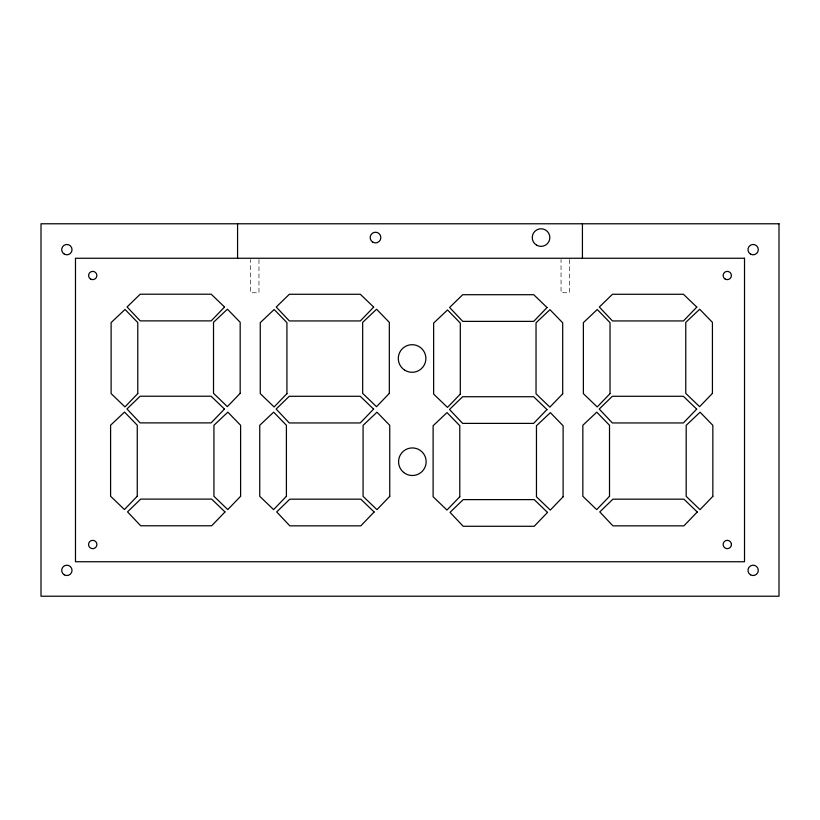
<?xml version="1.0" encoding="UTF-8"?>
<svg xmlns="http://www.w3.org/2000/svg" width="820" height="820" viewBox="0 0 820 820"><rect width="100%" height="100%" fill="white"/><g stroke="black" fill="none" stroke-linecap="round" stroke-linejoin="round"><path stroke-width="0.61" stroke-dasharray="4.1 3.07" d="M569.326 259.54L569.326 292.75L561.044 292.75L561.044 259.54M258.956 259.54L258.956 292.75L250.674 292.75L250.674 259.54"/><path stroke-width="1.23" d="M582.425 223.778L582.425 258.259M237.574 223.778L237.574 258.259M731.389 544.08L731.358 545.167A4.141 4.141 0 0 1 727.688 548.611L726.602 548.58A4.141 4.141 0 0 1 723.148 544.183A4.141 4.141 0 0 1 727.217 540.359A4.141 4.141 0 0 1 731.389 544.08M137.78 393.579L124.958 406.904L111.12 393.579L111.12 322.578L125.029 309.447L137.78 322.578L137.78 393.579M224.536 307.029L211.222 320.876L140.21 320.876L127.079 306.957L140.21 294.206L211.222 294.206L224.536 307.029M137.258 496.223L124.435 509.548L110.597 496.223L110.597 425.221L124.517 412.091L137.258 425.221L137.258 496.223M224.444 409.047L211.119 422.884L140.107 422.884L126.977 408.965L140.107 396.224L211.119 396.224L224.444 409.047M240.178 393.313L227.355 406.638L213.518 393.313L213.518 322.301L227.427 309.171L240.178 322.301L240.178 393.313M286.928 393.641L274.106 406.966L260.268 393.641L260.268 322.639L274.177 309.509L286.928 322.639L286.928 393.641M373.684 307.1L360.359 320.938L289.357 320.938L276.227 307.029L289.357 294.277L360.359 294.277L373.684 307.1M224.998 511.936L211.673 525.774L140.671 525.774L127.541 511.864L140.671 499.113L211.673 499.113L224.998 511.936M240.598 496.284L227.775 509.599L213.938 496.284L213.938 425.272L227.847 412.142L240.598 425.272L240.598 496.284M286.406 496.295L273.583 509.62L259.745 496.295L259.745 425.283L273.654 412.152L286.406 425.283L286.406 496.295M373.592 409.108L360.267 422.946L289.255 422.946L276.125 409.036L289.255 396.285L360.267 396.285L373.592 409.108M389.326 393.374L376.503 406.699L362.665 393.374L362.665 322.373L376.575 309.242L389.326 322.373L389.326 393.374M460.307 394.082L447.484 407.407L433.636 394.082L433.636 323.08L447.556 309.95L460.307 323.08L460.307 394.082M547.053 307.531L533.738 321.378L462.726 321.378L449.596 307.459L462.726 294.708L533.738 294.708L547.053 307.531M374.145 511.998L360.82 525.845L289.819 525.845L276.688 511.926L289.819 499.175L360.82 499.175L374.145 511.998M389.746 496.346L376.923 509.671L363.086 496.346L363.086 425.334L376.995 412.204L389.746 425.334L389.746 496.346M459.784 496.735L446.961 510.05L433.114 496.735L433.114 425.723L447.033 412.593L459.784 425.723L459.784 496.735M546.96 409.549L533.635 423.386L462.634 423.386L449.503 409.477L462.634 396.726L533.635 396.726L546.96 409.549M562.694 393.815L549.871 407.14L536.034 393.815L536.034 322.803L549.943 309.673L562.694 322.803L562.694 393.815M610.029 393.641L597.206 406.966L583.368 393.641L583.368 322.639L597.278 309.509L610.029 322.639L610.029 393.641M696.785 307.1L683.46 320.938L612.458 320.938L599.328 307.029L612.458 294.277L683.46 294.277L696.785 307.1M547.514 512.438L534.199 526.276L463.187 526.276L450.057 512.367L463.187 499.616L534.199 499.616L547.514 512.438M563.114 496.787L550.292 510.101L536.454 496.787L536.454 425.775L550.374 412.644L563.114 425.775L563.114 496.787M609.506 496.295L596.683 509.62L582.846 496.295L582.846 425.283L596.755 412.152L609.506 425.283L609.506 496.295M696.692 409.108L683.367 422.946L612.355 422.946L599.225 409.036L612.355 396.285L683.367 396.285L696.692 409.108M712.426 393.374L699.603 406.699L685.766 393.374L685.766 322.373L699.675 309.242L712.426 322.373L712.426 393.374M697.246 511.998L683.921 525.845L612.919 525.845L599.789 511.926L612.919 499.175L683.921 499.175L697.246 511.998M712.846 496.346L700.024 509.671L686.186 496.346L686.186 425.334L700.095 412.204L712.846 425.334L712.846 496.346M93.46 548.57L92.383 548.621A4.141 4.141 0 0 1 88.652 545.228L88.601 544.152A4.141 4.141 0 0 1 92.711 540.359A4.141 4.141 0 0 1 96.852 544.121A4.141 4.141 0 0 1 93.46 548.57M779 223.778L41 223.778L41 596.222L779 596.222L779 223.778M744.519 258.259L75.481 258.259L75.481 561.741L744.519 561.741L744.519 258.259M404.793 370.199A13.796 13.796 0 0 0 425.877 358.955A13.796 13.796 0 0 0 405.592 346.317A13.796 13.796 0 0 0 404.793 370.199M403.645 472.412A13.796 13.796 0 0 0 425.98 463.915A13.796 13.796 0 0 0 407.458 448.827A13.796 13.796 0 0 0 403.645 472.412M64.278 254.118A5.176 5.176 0 0 0 72.037 249.639A5.176 5.176 0 0 0 64.278 245.159A5.176 5.176 0 0 0 64.278 254.118M64.278 574.841A5.176 5.176 0 0 0 72.037 570.361A5.176 5.176 0 0 0 64.278 565.882A5.176 5.176 0 0 0 64.278 574.841M750.546 574.841A5.176 5.176 0 0 0 758.305 570.361A5.176 5.176 0 0 0 750.546 565.882A5.176 5.176 0 0 0 750.546 574.841M750.546 254.118A5.176 5.176 0 0 0 758.305 249.639A5.176 5.176 0 0 0 750.546 245.159A5.176 5.176 0 0 0 750.546 254.118M90.661 279.087A4.141 4.141 0 0 0 96.862 275.51A4.141 4.141 0 0 0 90.661 271.922A4.141 4.141 0 0 0 90.661 279.087M725.198 279.087A4.141 4.141 0 0 0 731.409 275.51A4.141 4.141 0 0 0 725.198 271.922A4.141 4.141 0 0 0 725.198 279.087M372.844 242.197A5.34 5.34 0 0 0 380.859 237.574A5.34 5.34 0 0 0 372.844 232.941A5.34 5.34 0 0 0 372.844 242.197M536.649 245.19A8.794 8.794 0 0 0 549.841 237.574A8.794 8.794 0 0 0 536.649 229.959A8.794 8.794 0 0 0 536.649 245.19"/></g></svg>
